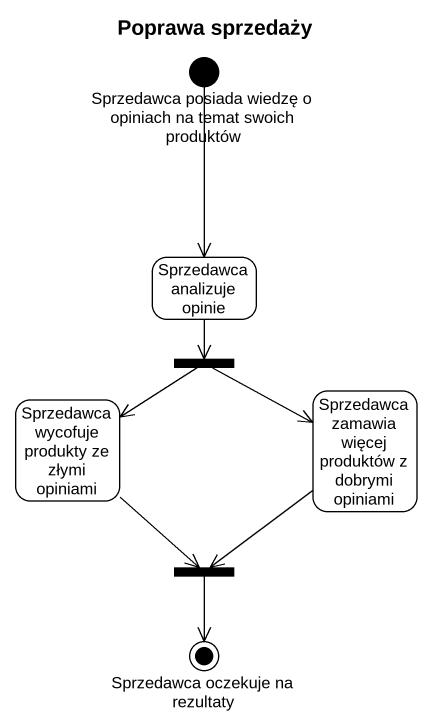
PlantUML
@startuml
title Poprawa sprzedaży
hide empty description
state "Sprzedawca posiada wiedzę o opiniach na temat swoich produktów" as Sprzedawca_posiada_wiedzę_o <<start>>
state "Sprzedawca analizuje opinie" as Sprzedawca_analizuje_opinie
state fork1 <<fork>>
state "Sprzedawca wycofuje produkty ze złymi opiniami" as Sprzedawca_wycofuje
state "Sprzedawca zamawia więcej produktów z dobrymi opiniami" as Sprzedawca_zamawia_więcej
state fork2 <<join>>
state "Sprzedawca oczekuje na rezultaty" as Sprzedawca_oczekuje_na <<end>>
Sprzedawca_posiada_wiedzę_o --> Sprzedawca_analizuje_opinie
Sprzedawca_analizuje_opinie --> fork1
fork1 --> Sprzedawca_wycofuje
fork1 -right-> Sprzedawca_zamawia_więcej
Sprzedawca_wycofuje --> fork2
Sprzedawca_zamawia_więcej --> fork2
fork2 --> Sprzedawca_oczekuje_na
@enduml
